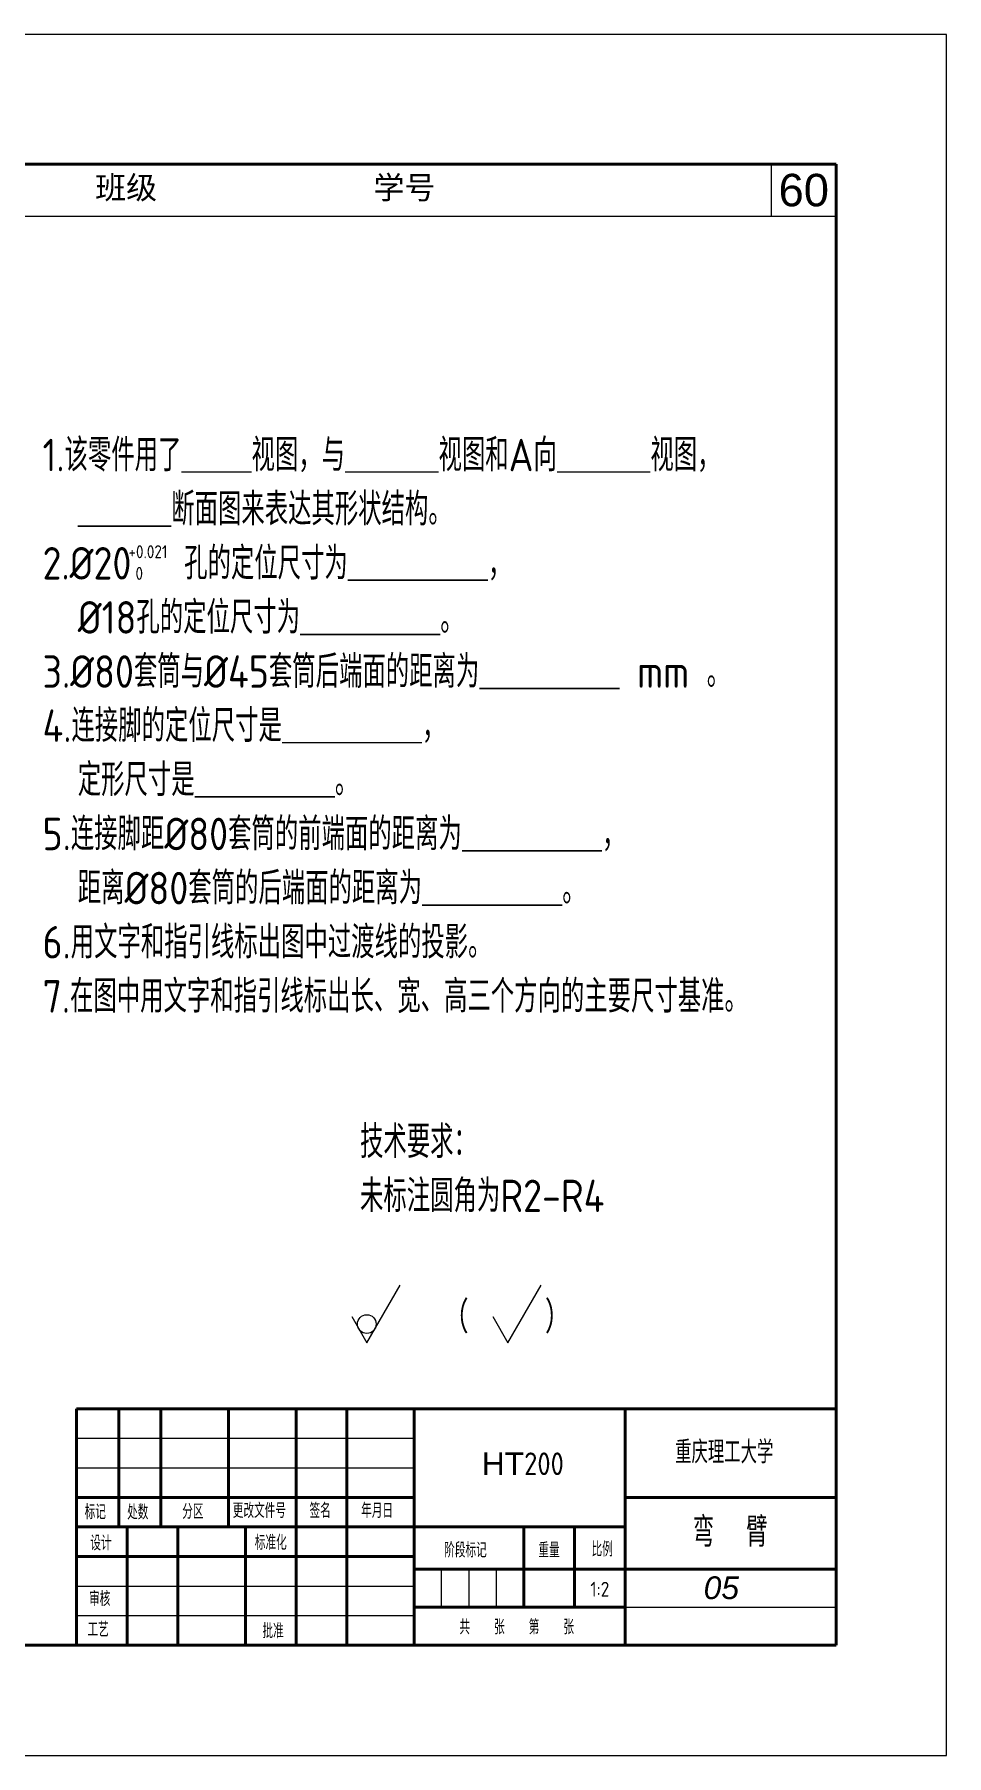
# Model space of a CAD drawing. Header units: millimetres. Extents: x 769 to 2439, y 381 to 1643.
# Drawn here: x 2298.7 to 2439.2, y 720.8 to 985.8 of the extents above; entities that cross this region are included whole.
import ezdxf

# ---------------------------------------------------------------- set-up
doc = ezdxf.new("R2010")
doc.units = ezdxf.units.MM
for name, color, linetype in [('7标注层', 7, 'Continuous'), ('ST尺寸', 7, 'Continuous'), ('尺寸标注', 250, 'Continuous'), ('文字', 7, 'Continuous'), ('标注', 250, 'Continuous'), ('答案细实线', 7, 'Continuous')]:
    doc.layers.add(name, color=color, linetype=linetype)
doc.layers.add('粗实线', color=7, linetype='Continuous', lineweight=50)
doc.styles.add('DIM', font='ariali.ttf')
doc.styles.add('EB_TXT_STYLE0', font='', dxfattribs={"width": 0.667, "height": 3.5})
doc.styles.add('汉字', font='gbenor.shx', dxfattribs={"height": 5, "bigfont": 'gbcbig.shx'})
doc.styles.get('EB_TXT_STYLE0').set_extended_font_data('FangSong_GB2312')

msp = doc.modelspace()

# ---------------------------------------------------------------- linework, layer by layer
at = {"layer": '7标注层'}
for p, q in [((2349.91, 784.34), (2355.032, 793.21)), ((2371.635, 784.34), (2376.757, 793.21)), ((2347.583, 788.372), (2349.91, 784.34)), ((2369.307, 788.372), (2371.635, 784.34))]:
    msp.add_line(p, q, dxfattribs=at)
at = {"layer": 'ST尺寸'}
msp.add_circle((2349.91, 787.22), 1.44, dxfattribs=at)
at = {"layer": '标注', "color": 7}
msp.add_line((2389.711, 743.632), (2422.211, 743.632), dxfattribs=at)
at = {"layer": '答案细实线'}
for p, q in [((2439.211, 985.782), (2067.211, 985.782)), ((2439.211, 720.782), (2439.211, 985.782)), ((2412.211, 965.782), (2412.211, 957.782)), ((2097.211, 957.782), (2422.211, 957.782)), ((2305.211, 769.632), (2357.211, 769.632)), ((2305.211, 765.082), (2357.211, 765.082)), ((2361.436, 743.632), (2361.436, 749.482)), ((2365.661, 743.632), (2365.661, 749.482)), ((2369.886, 743.632), (2369.886, 749.482)), ((2305.211, 746.882), (2357.211, 746.882)), ((2305.211, 742.332), (2357.211, 742.332)), ((2067.211, 720.782), (2439.211, 720.782))]:
    msp.add_line(p, q, dxfattribs=at)
at = {"layer": '粗实线'}
for p, q in [((2422.211, 965.782), (2097.211, 965.782)), ((2422.211, 737.782), (2422.211, 965.782)), ((2305.211, 737.782), (2305.211, 774.182)), ((2305.211, 774.182), (2422.211, 774.182)), ((2311.711, 755.982), (2311.711, 774.182)), ((2318.211, 755.982), (2318.211, 774.182)), ((2328.611, 755.982), (2328.611, 774.182)), ((2339.011, 755.982), (2339.011, 774.182)), ((2346.811, 755.982), (2346.811, 774.182)), ((2357.211, 737.782), (2357.211, 774.182)), ((2389.711, 737.782), (2389.711, 774.182)), ((2422.211, 774.182), (2422.211, 737.782)), ((2305.211, 760.532), (2357.211, 760.532)), ((2389.711, 760.532), (2422.211, 760.532)), ((2422.211, 760.532), (2399.469, 760.532)), ((2305.211, 755.982), (2389.711, 755.982)), ((2313.011, 737.782), (2313.011, 755.982)), ((2320.811, 737.782), (2320.811, 755.982)), ((2331.211, 737.782), (2331.211, 755.982)), ((2339.011, 737.782), (2339.011, 755.982)), ((2339.011, 737.782), (2339.011, 755.982)), ((2339.011, 737.782), (2339.011, 755.982)), ((2346.811, 737.782), (2346.811, 755.982)), ((2374.111, 743.632), (2374.111, 755.982)), ((2381.911, 743.632), (2381.911, 755.982)), ((2305.211, 751.432), (2357.211, 751.432)), ((2422.211, 749.482), (2357.211, 749.482)), ((2389.711, 743.632), (2357.211, 743.632)), ((2097.211, 737.782), (2422.211, 737.782)), ((2422.211, 737.782), (2305.211, 737.782))]:
    msp.add_line(p, q, dxfattribs=at)

# ---------------------------------------------------------------- texts
at = {"layer": '7标注层', "color": 7, "insert": (2313.196, 907.132), "char_height": 2, "attachment_point": 1, "style": '汉字'}
msp.add_mtext('+0.021\\P 0', dxfattribs=at)
at = {"layer": '7标注层', "color": 7, "insert": (2361.659, 790.639), "char_height": 4.32, "width": 21.84403, "attachment_point": 1, "style": 'EB_TXT_STYLE0'}
msp.add_mtext('（      ）', dxfattribs=at)
at = {"layer": '尺寸标注', "color": 7, "insert": (2417.211, 961.782), "char_height": 5, "width": 10, "attachment_point": 5}
msp.add_mtext('{\\fArial|b0|i0|c0|p34;60}', dxfattribs=at)
at = {"layer": '文字', "color": 7, "insert": (2265.186, 962.009), "char_height": 3.5, "width": 313.5, "attachment_point": 4}
msp.add_mtext('{\\fSimSun|b0|i0|c134|p2;  姓名            班级              学号}', dxfattribs=at)
at = {"layer": '文字', "color": 7, "char_height": 5, "attachment_point": 4, "style": '汉字'}
for s, insert, width in [('1.该零件用了＿＿＿视图，与＿＿＿＿视图和A向＿＿＿＿视图，\\P  ＿＿＿＿断面图来表达其形状结构。\\P2.%%C20   孔的定位尺寸为＿＿＿＿＿＿，\\P  %%C18孔的定位尺寸为＿＿＿＿＿＿。\\P3.%%C80套筒与%%C45套筒后端面的距离为＿＿＿＿＿＿ mm 。\\P4.连接脚的定位尺寸是＿＿＿＿＿＿，\\P  定形尺寸是＿＿＿＿＿＿。{\\L\\P}5.连接脚距%%C80套筒的前端面的距离为＿＿＿＿＿＿，\\P{\\C256;  距离%%C80套筒的后端面的距离为＿＿＿＿＿＿}。\\P6.用文字和指引线标出图中过渡线的投影。\\P7.在图中用文字和指引线标出长、宽、高三个方向的主要尺寸基准。', (2299.968, 879.304), 313.5236), ('技术要求：\\P未标注圆角为R2-R4', (2348.869, 811.097), 313.5)]:
    msp.add_mtext(s, dxfattribs=dict(at, insert=insert, width=width))
at = {"layer": '文字', "attachment_point": 5}
for s, insert, char_height, style in [('重庆理工大学', (2404.969, 767.51), 3.5, '汉字'), ('标记', (2308.093, 758.305), 2.275, '汉字'), ('处数', (2314.631, 758.249), 2.275, '汉字'), ('分区', (2323.124, 758.361), 2.275, '汉字'), ('更改文件号', (2333.366, 758.499), 2.275, '汉字'), ('签名', (2342.727, 758.499), 2.275, '汉字'), ('年月日', (2351.503, 758.499), 2.275, '汉字'), ('设计', (2308.972, 753.5), 2.275, '汉字'), ('标准化', (2335.121, 753.585), 2.275, '汉字'), ('阶段标记', (2365.106, 752.416), 2.275, '汉字'), ('重量', (2377.977, 752.416), 2.275, '汉字'), ('比例', (2386.168, 752.562), 2.275, '汉字'), ('1:2', (2385.802, 746.397), 2.275, '汉字'), ('05', (2404.519, 746.599), 3.5, 'DIM'), ('审核', (2308.774, 744.921), 2.275, '汉字'), ('工艺', (2308.541, 740.203), 2.275, '汉字'), ('批准', (2335.477, 739.974), 2.275, '汉字'), ('共   张   第   张', (2373.004, 740.577), 2.275, '汉字')]:
    msp.add_mtext(s, dxfattribs=dict(at, insert=insert, char_height=char_height, style=style))
at = {"layer": '文字', "attachment_point": 1, "style": '汉字'}
for s, insert, char_height, width in [('{\\fArial|b0|i0|c0|p32;HT}200', (2367.625, 767.458), 3.5, 20.04058), ('弯  臂', (2400.128, 757.479), 4.55, 4.618527782440651e-14)]:
    msp.add_mtext(s, dxfattribs=dict(at, insert=insert, char_height=char_height, width=width))

doc.saveas('drawing.dxf')
